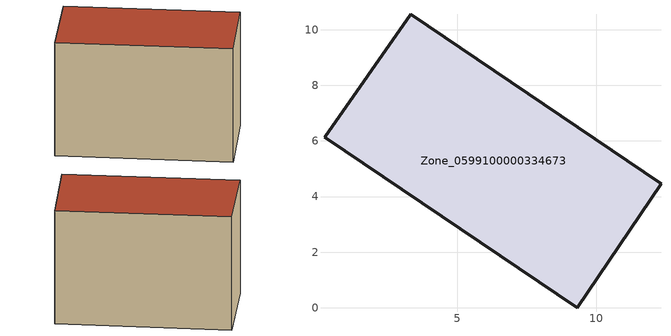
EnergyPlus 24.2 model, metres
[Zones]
Zone_0599100000334673
 floor ground (C_G): 9.32,0 0.23,6.13 3.33,10.56 12.33,4.46 z1.5
 wall outside (C_F): 3.33,10.56 0.23,6.13 9.32,0 12.33,4.46 3.33,10.56 z1.5:9.12
 roof outside (C_R): 0.23,6.13 9.32,0 12.33,4.46 3.33,10.56 z9.12
[BUILDING]
Pand.0599100000334673: North Axis=0; Terrain=City; Loads Convergence Tolerance Value=0.04; Temperature Convergence Tolerance Value=0.4; Solar Distribution=FullExterior; Maximum Number of Warmup Days=25; Minimum Number of Warmup Days=1
[Site:Location]
Rotterdam.The.Hague.AP_ZH_NLD Design_Conditions: Latitude=51.96; Longitude=4.45; Time Zone=1; Elevation=-4.5
[SITE:GROUNDTEMPERATURE:BUILDINGSURFACE]
18, 18, 18, 18, 18, 18, 18, 18, 18, 18, 18, 18
[MATERIAL] Thermal Absorptance=0.9; Solar Absorptance=0.7; Visible Absorptance=0.7
Name | Roughness | Thickness | Conductivity | Density | Specific Heat
G.TI.1975-1991 | MediumSmooth | 0.15 | 0.288461 | 540 | 1210
F.TI.1975-1991 | Rough | 0.3 | 0.230769 | 1920 | 840
R.TI.1975-1991 | MediumRough | 0.2 | 0.153846 | 1500 | 1000
[CONSTRUCTION]
C_G: G.TI.1975-1991
C_F: F.TI.1975-1991
C_R: R.TI.1975-1991
[ZONE]
Zone_0599100000334673: Type=1; Multiplier=1; Ceiling Height=Autocalculate; Volume=Autocalculate; Floor Area=autocalculate; Part of Total Floor Area=Yes
[ZONEINFILTRATION:DESIGNFLOWRATE]
Infil_Zone_0599100000334673: Zone or ZoneList or Space or SpaceList=Zone_0599100000334673; Schedule=AlwaysOn; Design Flow Rate Calculation Method=Flow/Area; Flow Rate per Floor Area=0.003; Constant Term Coefficient=1; Temperature Term Coefficient=0; Velocity Term Coefficient=0; Velocity Squared Term Coefficient=0
[HVACTEMPLATE:ZONE:IDEALLOADSAIRSYSTEM]
Zone_0599100000334673: Maximum Heating Supply Air Temperature=50; Minimum Cooling Supply Air Temperature=13; Maximum Heating Supply Air Humidity Ratio=0.0156; Minimum Cooling Supply Air Humidity Ratio=0.0077; Heating Limit=NoLimit; Cooling Limit=NoLimit; Dehumidification Control Type=ConstantSensibleHeatRatio; Cooling Sensible Heat Ratio=0.7; Dehumidification Setpoint=60; Humidification Control Type=None; Humidification Setpoint=30; Outdoor Air Method=None; Outdoor Air Flow Rate per Person=0.00944; Outdoor Air Flow Rate per Zone Floor Area=0; Outdoor Air Flow Rate per Zone=0; Demand Controlled Ventilation Type=None; Outdoor Air Economizer Type=NoEconomizer; Heat Recovery Type=None; Sensible Heat Recovery Effectiveness=0.7; Latent Heat Recovery Effectiveness=0.65
[ZONECONTROL:THERMOSTAT]
ThermostatControl_Zone_0599100000334673: Zone or ZoneList=Zone_0599100000334673; Control Type Schedule=DualSetpointControlType; Control 1=Thermostat_Zone_0599100000334673; Temperature Difference Between Cutout And Setpoint=0
[THERMOSTATSETPOINT:DUALSETPOINT]
Thermostat_Zone_0599100000334673: Heating Setpoint Temperature Schedule=HeatingSetpoint_Zone_0599100000334673; Cooling Setpoint Temperature Schedule=CoolingSetpoint_Zone_0599100000334673
[SCHEDULE:COMPACT]
HeatingSetpoint_Zone_0599100000334673: Through: 12/31, For: AllDays, Until: 24:00, 21
CoolingSetpoint_Zone_0599100000334673: Through: 12/31, For: AllDays, Until: 24:00, 24
DualSetpointControlType: Through: 12/31, For: AllDays, Until: 24:00, 4
AlwaysOn: Through: 12/31, For: AllDays, Until: 24:00, 1
